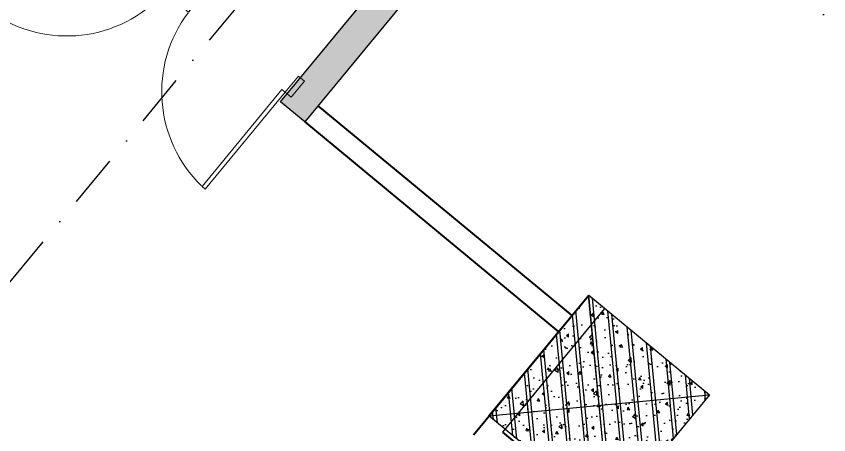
# Model space of a CAD drawing. Header units: millimetres. Extents: x -1534340 to 1713810, y -1348191 to 1114081.
# Drawn here: x 1486824 to 1494599, y -245561 to -241560 of the extents above; entities that cross this region are included whole.
import ezdxf

# ---------------------------------------------------------------- set-up
doc = ezdxf.new("R2010")
doc.units = ezdxf.units.MM
doc.header["$LTSCALE"] = 100
doc.linetypes.add('xref.asix of  podium$0$xref.asix of  podium$0$DASHDOT', pattern=[1, 0.5, -0.25, 0, -0.25])
doc.linetypes.add('Xref.Asix of Basement B2$0$HIDDEN', pattern=[0.375, 0.25, -0.125])
for name, color, linetype in [('A-FLOR-STRS', 16, 'Continuous'), ('ccu12-Manh', 8, 'Continuous'), ('xref.asix of  podium$0$xref.asix of  podium$0$KC-Betong', 6, 'Continuous'), ('xref.asix of  podium$0$xref.asix of  podium$0$KT-Hatch', 251, 'Continuous'), ('xref.asix of  podium$0$xref.asix of  podium$0$KT-Luoi truc South Tower', 8, 'xref.asix of  podium$0$xref.asix of  podium$0$DASHDOT'), ('xref.asix of  podium$0$xref.asix of  podium$0$KT-Net cot vach', 6, 'Continuous')]:
    doc.layers.add(name, color=color, linetype=linetype)
doc.layers.add('KT-Net cat', color=1, linetype='Continuous', lineweight=40)
doc.layers.add('KT-Net cua', color=87, linetype='Continuous', lineweight=9)
doc.layers.add('Xref.Asix of Basement B2$0$KT-Chi gioi XD', color=7, linetype='Xref.Asix of Basement B2$0$HIDDEN', true_color=0x0066cc)

# ---------------------------------------------------------------- blocks, each defined once
blk = doc.blocks.new('*U2784')
h = blk.add_hatch()
h.set_pattern_fill('VATLIEU04', color=250, scale=40, style=0, pattern_type=2)
h.set_pattern_definition([(49.99999999999999, (549.9999999999818, 1550), (286.9040730403014, -25.10085399303804), [30, -330]), (355, (549.9999999999818, 1550), (-55.50053344520001, 300.8768534800047), [24, -264]), (100.4514, (573.9086719999818, 1547.908263999999), (231.4037526856086, 275.7758168243814), [25.49607600000001, -280.4568448]), (46.1842, (549.9999999999818, 1630), (426.8964194502578, -66.20760573160723), [45, -495.0000000000001]), (96.63559999999998, (585.5746979999819, 1624.482677199999), (373.8650822194813, 389.6471483601767), [38.2441152, -420.6852000000001]), (351.1842, (549.9999999999818, 1630), (373.8647780534509, 389.6474403701299), [36.00000000000001, -396.0000000000001]), (21, (589.9999999999819, 1610), (238.7628208473847, -161.0475562661355), [30, -330]), (326.0000000000001, (589.9999999999819, 1610), (97.32613276863269, 290.0600180187412), [24, -264]), (71.4514, (609.8968931999818, 1596.579357599999), (336.089051432596, 129.012198683981), [25.496076, -280.4568448]), (37.50000000000001, (549.9999999999818, 1550), (4.863942126916267, 133.1575415325246), [0, -260.8, 0, -268.0000000000001, 0, -265.0000000000001]), (7.499999999999999, (549.9999999999818, 1550), (105.2278149768594, 157.7646847529441), [0, -152.8, 0, -254.8, 0, -101]), (327.5, (460.7999999999818, 1550), (213.5289744689636, -9.021948693751904), [0, -100, 0, -312.0000000000001, 0, -414.0000000000001]), (317.5, (420.7999999999818, 1550), (233.2744677369545, 40.04199293292709), [0, -130, 0, -207.2, 0, -294]), (45, (549.9999999999818, 1550), (-120.2081528017131, 120.2081528017131), []), (45, (549.9999999999818, 1599), (-120.2081528017131, 120.2081528017131), [])])
h.paths.add_polyline_path([(-475.0000000000001, -474.9999999999999), (1024.999999999996, -475.0000000000001), (1024.999999999982, 1025), (-475.0000000000146, 1025)])
at = {"color": 6, "ltscale": 0.25}
blk.add_lwpolyline([(-475.0000000000001, -474.9999999999999), (1024.999999999996, -475.0000000000001), (1024.999999999982, 1025), (-475.0000000000146, 1025)], close=True, dxfattribs=at)
at = {"layer": 'Defpoints', "linetype": 'ByBlock', "ltscale": 30}
for p, q in [((1024.999999999996, -475.0000000000001), (-475.0000000000146, 1025)), ((-475.0000000000001, -474.9999999999999), (1024.999999999982, 1025))]:
    blk.add_line(p, q, dxfattribs=at)
blk = doc.blocks.new('Door 1.2m clear')
for points, elevation in [([(25.00310290046036, 199.9998936485499), (25.00373746268451, 1399.999893646687), (65.00373746082187, 1399.999872496352), (65.00310290232301, 199.9998724956531)], 4.460949439605047e-09), ([(-49.99700285680592, -5.820766090598768e-09), (25.00299714319408, -0.0001437005121260874), (25.00310290232301, 199.9998563001864), (-49.99689709767699, 199.9999999965075)], 4.460949439696192e-09), ([(1225.00274159573, -0.0001437019090855165), (1300.002741590142, -0.0002873947378003641), (1300.002847351134, 199.999712606892), (1225.002847351134, 199.9998562990222)], 0.000145722916264076)]:
    blk.add_lwpolyline(points, close=True, dxfattribs=dict(elevation=elevation))
at = {"color": 8}
blk.add_arc((-27.63843296840787, 149.9999214804266, -3.524967772395459e-05), 1253.725465295016, 2.483824472402556, 85.39429157732425, dxfattribs=at)
blk = doc.blocks.new('312')
at = {"layer": 'xref.asix of  podium$0$xref.asix of  podium$0$KT-Hatch'}
h = blk.add_hatch(dxfattribs=at)
h.set_pattern_fill('1BETONG2-BOP', color=256, scale=49.99999999999999, angle=3.22671114544529e-07, pattern_type=2)
h.set_pattern_definition([(10.44882705988062, (1458167.228621543, -244178.5149215314), (256.5446965381319, -252.5565652987322), [37.49999999999954, -412.4999999999962]), (315.4488270598805, (1458167.228621543, -244178.5149215314), (185.9930779788019, 334.1673377050216), [29.99999999999998, -329.9999999999998]), (60.90022705988057, (1458188.607346988, -244199.5612996068), (442.5378345059588, 81.61042674110834), [31.870095, -350.5710559999999]), (6.633027059880637, (1458230.905334784, -244101.4093044155), (358.7528642723287, -403.6042397824925), [56.24999999999999, -618.7499999999999]), (57.08442705988057, (1458260.801385548, -244135.0430096966), (670.4818451739175, 77.96855250667932), [47.80514399999954, -525.8564999999926]), (311.6330270598806, (1458230.905334784, -244101.4093044155), (670.4817844404745, 77.96907605543862), [44.99999999999998, -494.9999999999998]), (341.4488270598806, (1458253.538965032, -244152.5240653149), (101.9371948411485, -345.2662860825724), [37.49999999999955, -412.4999999999964]), (186.4488270598807, (1458253.538965032, -244152.5240653149), (142.6475603821028, -354.8420890507846), [29.99999999999999, -329.9999999999999]), (31.90022705988063, (1458262.033712922, -244181.2962612776), (426.6178312102023, -143.1685119556411), [31.870095, -350.5710559999999]), (27.94882705988063, (1458167.228621543, -244178.5149215314), (33.61392329986037, 163.1307731863951), [0, -325.9999999999997, 0, -334.9999999999997, 0, -331.2499999999997]), (324.9488270598806, (1458167.228621543, -244178.5149215314), (230.258347922809, 56.32617696825007), [0, -190.9999999999999, 0, -318.4999999999999, 0, -126.25]), (287.9488270598807, (1458081.255858459, -244107.5153862677), (198.622441359126, -178.6558274687409), [0, -125, 0, -389.9999999999999, 0, -517.4999999999999]), (277.9488270598807, (1458042.7030499, -244075.6770296473), (256.7064286730936, -147.0836101607038), [0, -162.4999999999981, 0, -258.9999999999962, 0, -367.4999999999962]), (275.4488270598806, (1458167.228621543, -244178.5149215314), (211.5397984915082, 20.17829661225431), []), (275.4488270598806, (1458206.230608402, -244131.2877310478), (211.5397984915082, 20.17829661225431), [])])
h.paths.add_polyline_path([(1485061.615585601, -235522.1572876369), (1485252.645761947, -235290.8403919424), (1484327.378317273, -234526.719830881), (1484136.348155788, -234758.03670858)], flags=17)
h.paths.add_polyline_path([(1487232.127253715, -240628.2837990018), (1490992.237085727, -236075.1972112987), (1490259.733722888, -235470.2684353151), (1490100.541939769, -235663.0324780921), (1490640.281259556, -236108.7694707568), (1488857.333374471, -238267.7266477813), (1486852.587301173, -236612.1321363746), (1488635.535214594, -234453.1749265381), (1489098.168917289, -234835.2352059832), (1489257.360700407, -234642.4711632059), (1487908.012400235, -233528.1286809627), (1488290.07267987, -233065.4949784243), (1488058.755828523, -232874.4648387016), (1487549.342122401, -233491.309775469), (1485390.384843205, -231708.3618047448), (1487205.171170598, -229510.8517169828), (1489364.128449835, -231293.79968772), (1488886.553100599, -231872.0918161484), (1489117.869951947, -232063.121955871), (1489786.475440877, -231253.5129760696), (1486509.486714541, -228547.2526642341), (1486318.456574817, -228778.5695155821), (1486973.854319251, -229319.8215772604), (1485159.067991848, -231517.3316650343), (1484503.670247162, -230976.0796031783), (1482497.853779862, -233404.9065421274), (1483133.97513328, -233930.2394364484), (1483325.005282026, -233698.9225741745), (1482920.200774186, -233364.6198267018), (1484575.79531838, -231359.8737816297), (1488315.417799991, -234448.1943114699), (1486659.823255728, -236452.9403564859), (1486255.018797193, -236118.6376486489), (1486063.988608109, -236349.9545597682), (1488666.303153009, -238499.0436045903), (1487039.363215309, -240469.0920196337)])
h.paths.add_polyline_path([(1494991.104725818, -235551.6909805312), (1489352.531725115, -242379.3934124584), (1489583.848576876, -242570.4235523836), (1495222.421577232, -235742.7211201749)])
at = {"layer": 'A-FLOR-STRS'}
blk.add_line((1491479.600889137, -245535.8240376058), (1492456.616732611, -244352.7634271771), dxfattribs=at)
at = {"layer": 'KT-Net cat'}
for p, q in [((1489711.202001656, -242416.2123167467, -2.925518865477971e-09), (1492140.029788647, -244422.0294389132, -3.647279329138725e-09)), ((1489583.848576876, -242570.4235523845, -2.925518865477971e-09), (1492012.676363867, -244576.240674551, -3.647279329138725e-09)), ((1491198.036230842, -245562.6818458937, -5.028890151526078e-09), (1492302.405497028, -244225.4100023302, -3.155905420944763e-09)), ((1501355.216952298, -253691.4769790674, 4.344330141556763e-08), (1491479.601924086, -245535.8232541821, -5.082281952798135e-08))]:
    blk.add_line(p, q, dxfattribs=at)
at = {"layer": 'xref.asix of  podium$0$xref.asix of  podium$0$KC-Betong'}
for p, q in [((1489352.531725115, -242379.3934124581, -3.02777093297498e-09), (1494991.104725818, -235551.6909805312)), ((1495222.421577232, -235742.7211201749), (1489583.848576876, -242570.4235523845, -2.925518865479812e-09)), ((1489583.848576876, -242570.4235523845, -2.925518865477971e-09), (1489352.531725115, -242379.3934124577, -1.808133409501776e-09))]:
    blk.add_line(p, q, dxfattribs=at)
at = {"layer": 'xref.asix of  podium$0$xref.asix of  podium$0$KT-Luoi truc South Tower', "ltscale": 10}
for p, q in [((1470066.957956454, -221323.3143256778), (1502116.067354473, -247790.6721027842)), ((1453648.314987734, -284199.9523849486), (1492717.04762945, -236891.9405157551))]:
    blk.add_line(p, q, dxfattribs=at)
at = {"layer": 'Xref.Asix of Basement B2$0$KT-Chi gioi XD', "lineweight": 13, "ltscale": 100, "elevation": 5.81698447265444e-10, "flags": 128}
blk.add_lwpolyline([(1536926.640264262, -198350.2424992273), (1532230.491302837, -180477.3544005106), (1529880.439225305, -179665.453135843), (1520946.555464734, -186436.7923930833), (1497442.727665294, -204368.8174399087), (1473775.210144748, -221476.816780443, 0.6848770391189095), (1504207.768946995, -335272.7658475587), (1524578.328159441, -337428.6246088693), (1563007.448297967, -336214.0549381921), (1565857.79611658, -332567.4481481264)], format="xyb", close=True, dxfattribs=at)
at = {"layer": 'KT-Net cua', "xscale": -1, "rotation": 140.448062139669}
blk.add_blockref('Door 1.2m clear', (1487423.239810488, -240397.0374868723, -0.0001423422619965852), dxfattribs=at)
at = {"layer": 'KT-Net cua', "rotation": 140.4495932450622}
blk.add_blockref('Door 1.2m clear', (1489543.648179681, -242148.1503449677, 0.002033465129829791), dxfattribs=at)
at = {"layer": 'xref.asix of  podium$0$xref.asix of  podium$0$KT-Net cot vach', "linetype": 'ByBlock', "xscale": -1, "rotation": 320.4488276923478}
blk.add_blockref('*U2784', (1492440.051777689, -245668.4288870922), dxfattribs=at)

msp = doc.modelspace()

# ---------------------------------------------------------------- block references
at = {"layer": 'ccu12-Manh'}
msp.add_blockref('312', (0, 0), dxfattribs=at)

doc.saveas('drawing.dxf')
